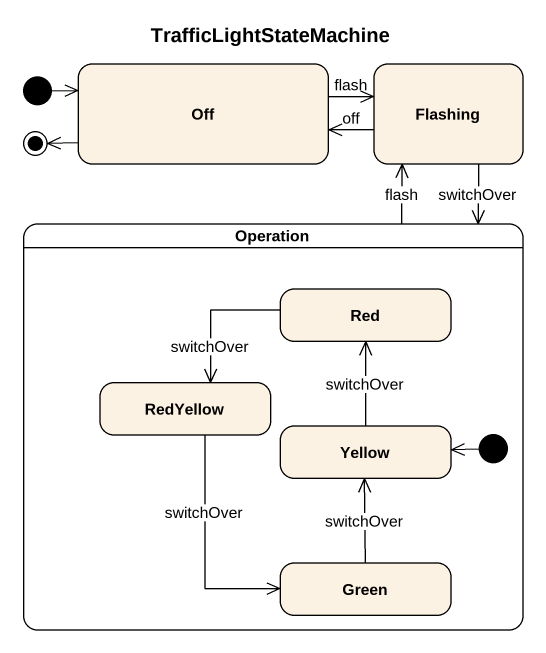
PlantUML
@startuml
title TrafficLightStateMachine
hide empty description
state Off
state Flashing
state Operation {
  state Red
  state RedYellow
  state Yellow
  state Green
  [*] -left-> Yellow
}
[*] -right-> Off
Off -right-> Flashing : flash
Flashing -left-> Off : off
Flashing --> Operation : switchOver
Operation -up-> Flashing : flash
Red -left-> RedYellow : switchOver
RedYellow --> Green : switchOver
Yellow -up-> Red : switchOver
Green -up-> Yellow : switchOver
Off -left-> [*]
@enduml
